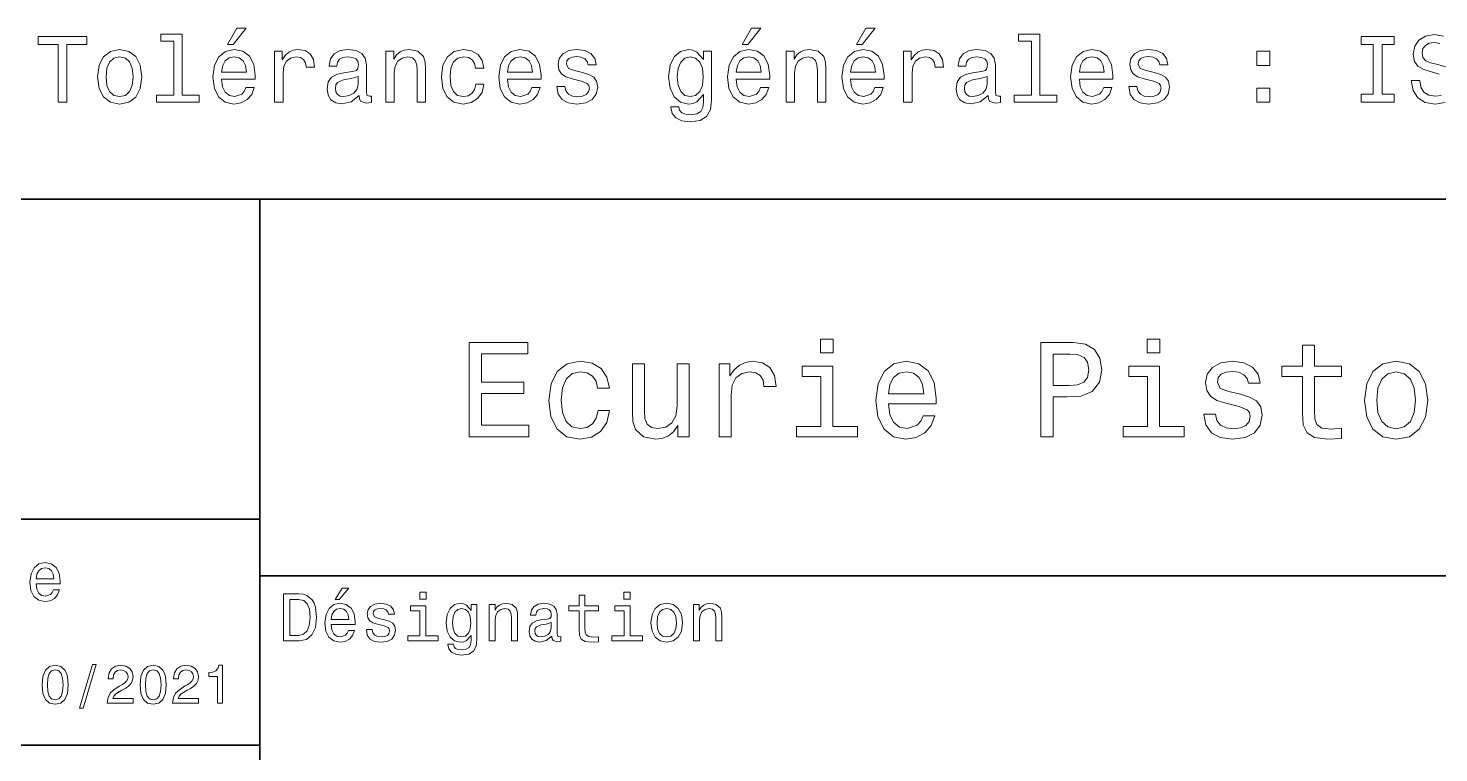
# Model space of a CAD drawing. Extents: x 0 to 297, y 0 to 210.
# Drawn here: x 149.7 to 224.6, y 40.6 to 79.1 of the extents above; entities that cross this region are included whole.
import ezdxf

# ---------------------------------------------------------------- set-up
doc = ezdxf.new("R2010")
doc.units = 0

msp = doc.modelspace()

# ---------------------------------------------------------------- linework, layer by layer
at = {"color": 7, "lineweight": 35}
for p, q in [((97, 70), (287, 70)), ((162, 10), (162, 70)), ((97, 53), (162, 53)), ((162, 50), (287, 50)), ((97, 41), (162, 41))]:
    msp.add_line(p, q, dxfattribs=at)
at = {"color": 7, "lineweight": 13}
for points in [[(151.286026, 75.143372), (151.75, 75.143372), (151.75, 78.219742), (152.809082, 78.219742), (152.809082, 78.643372), (150.221909, 78.643372), (150.221909, 78.219742), (151.286026, 78.219742)], [(157.42868, 78.391212), (157.42868, 75.516571), (156.515854, 75.516571), (156.515854, 75.143372), (158.780258, 75.143372), (158.780258, 75.516571), (157.872482, 75.516571), (157.872482, 78.764412), (156.732712, 78.764412), (156.732712, 78.391212)], [(160.278091, 78.219742), (160.575653, 78.219742), (161.276657, 79.077087), (160.782425, 79.077087)], [(187.602295, 78.219742), (187.899857, 78.219742), (188.600861, 79.077087), (188.106628, 79.077087)], [(193.674347, 78.219742), (193.971893, 78.219742), (194.672913, 79.077087), (194.178665, 79.077087)], [(202.969009, 78.391212), (202.969009, 75.516571), (202.056183, 75.516571), (202.056183, 75.143372), (204.320602, 75.143372), (204.320602, 75.516571), (203.412811, 75.516571), (203.412811, 78.764412), (202.273041, 78.764412), (202.273041, 78.391212)], [(221.114548, 75.567001), (220.469009, 75.567001), (220.469009, 75.143372), (222.22406, 75.143372), (222.22406, 75.567001), (221.578522, 75.567001), (221.578522, 78.219742), (222.22406, 78.219742), (222.22406, 78.643372), (220.469009, 78.643372), (220.469009, 78.219742), (221.114548, 78.219742)], [(153.378967, 76.494957), (153.459656, 75.879684), (153.69165, 75.425789), (154.059799, 75.143372), (154.554031, 75.047554), (155.043228, 75.143372), (155.411377, 75.420746), (155.643372, 75.874641), (155.729111, 76.494957), (155.643372, 77.110229), (155.411377, 77.56916), (155.043228, 77.846542), (154.554031, 77.947403), (154.059799, 77.846542), (153.69165, 77.564117), (153.459656, 77.110229)], [(159.970459, 76.368874), (161.745682, 76.368874), (161.750717, 76.575645), (161.670029, 77.155617), (161.44812, 77.58934), (161.095108, 77.851585), (160.626083, 77.947403), (160.167145, 77.846542), (159.814117, 77.564117), (159.587173, 77.105186), (159.506485, 76.5), (159.582138, 75.879684), (159.809082, 75.425789), (160.157059, 75.143372), (160.610947, 75.047554), (161.004318, 75.113113), (161.327087, 75.284584), (161.564117, 75.556915), (161.700287, 75.920029), (161.261536, 75.920029), (161.170746, 75.7183), (161.039627, 75.567001), (160.666428, 75.445969), (160.378967, 75.501442), (160.162109, 75.677956), (160.020889, 75.965416), (159.970459, 76.353745)], [(162.784576, 75.143372), (163.228394, 75.143372), (163.228394, 76.691643), (163.273773, 77.064842), (163.409943, 77.33213), (163.631851, 77.493515), (163.929398, 77.548988), (164.151291, 77.513687), (164.317719, 77.412827), (164.418594, 77.241356), (164.453888, 77.009369), (164.90274, 77.009369), (164.842224, 77.41787), (164.675797, 77.710373), (164.398422, 77.886887), (164.020172, 77.947403), (163.76297, 77.907059), (163.541061, 77.806198), (163.344376, 77.634727), (163.188034, 77.40274), (163.188034, 77.851585), (162.784576, 77.851585)], [(167.26297, 75.496399), (167.26297, 75.48127), (167.288177, 75.309799), (167.363831, 75.188759), (167.681549, 75.092941), (167.92868, 75.133286), (167.92868, 75.476227), (167.822769, 75.461098), (167.681549, 75.526657), (167.656342, 75.728386), (167.656342, 77.130402), (167.595825, 77.488472), (167.419312, 77.740631), (167.111664, 77.89193), (166.677948, 77.947403), (166.254318, 77.886887), (165.94165, 77.715416), (165.744965, 77.448128), (165.679398, 77.0951), (165.679398, 77.064842), (166.077805, 77.064842), (166.113113, 77.276657), (166.22406, 77.427956), (166.405624, 77.51873), (166.662827, 77.554031), (166.909943, 77.528816), (167.086456, 77.453171), (167.192368, 77.322044), (167.227661, 77.140488), (167.207489, 76.928673), (167.126801, 76.822769), (166.925079, 76.772331), (166.546829, 76.731987), (166.113113, 76.641212), (165.805481, 76.479828), (165.623917, 76.227669), (165.568451, 75.854469), (165.618881, 75.521614), (165.775223, 75.274498), (166.027374, 75.118156), (166.375366, 75.062683), (166.844376, 75.168587)], [(168.690201, 75.143372), (169.134003, 75.143372), (169.134003, 76.706772), (169.179398, 77.064842), (169.325653, 77.327087), (169.552597, 77.488472), (169.855194, 77.548988), (170.09726, 77.498558), (170.248566, 77.362389), (170.324203, 77.135445), (170.349426, 76.832855), (170.349426, 75.143372), (170.793228, 75.143372), (170.793228, 76.92363), (170.773056, 77.2817), (170.682281, 77.579254), (170.384735, 77.851585), (169.920746, 77.947403), (169.663544, 77.912102), (169.446686, 77.816284), (169.260086, 77.6549), (169.113831, 77.438042), (169.113831, 77.851585), (168.690201, 77.851585)], [(173.451004, 76.953888), (173.889771, 76.953888), (173.798996, 77.357346), (173.582138, 77.675072), (173.244232, 77.871758), (172.805481, 77.947403), (172.32132, 77.846542), (171.953171, 77.564117), (171.721191, 77.105186), (171.640488, 76.489914), (171.716141, 75.879684), (171.943085, 75.425789), (172.301147, 75.143372), (172.790344, 75.047554), (173.22406, 75.123199), (173.561966, 75.335014), (173.793945, 75.66787), (173.894806, 76.111671), (173.471191, 76.111671), (173.395538, 75.829254), (173.254318, 75.617432), (173.052597, 75.486313), (172.805481, 75.445969), (172.497833, 75.511528), (172.27594, 75.713257), (172.139771, 76.041069), (172.094376, 76.505043), (172.139771, 76.958931), (172.280975, 77.286743), (172.507935, 77.488472), (172.805481, 77.559074), (173.067719, 77.513687), (173.264404, 77.397697), (173.395538, 77.206055)], [(175.150574, 76.368874), (176.925797, 76.368874), (176.930832, 76.575645), (176.850143, 77.155617), (176.628235, 77.58934), (176.275223, 77.851585), (175.806198, 77.947403), (175.34726, 77.846542), (174.994232, 77.564117), (174.767288, 77.105186), (174.6866, 76.5), (174.762253, 75.879684), (174.989197, 75.425789), (175.337173, 75.143372), (175.791061, 75.047554), (176.184433, 75.113113), (176.507202, 75.284584), (176.744232, 75.556915), (176.880402, 75.920029), (176.44165, 75.920029), (176.350861, 75.7183), (176.219742, 75.567001), (175.846542, 75.445969), (175.559082, 75.501442), (175.342224, 75.677956), (175.201004, 75.965416), (175.150574, 76.353745)], [(179.124634, 76.721901), (178.695969, 76.822769), (178.378235, 76.938759), (178.272339, 77.175789), (178.302597, 77.342216), (178.408508, 77.463257), (178.579971, 77.538902), (178.827087, 77.56916), (179.064117, 77.538902), (179.250717, 77.448128), (179.371765, 77.311958), (179.422195, 77.130402), (179.855911, 77.130402), (179.855911, 77.140488), (179.780258, 77.4683), (179.573486, 77.725502), (179.250717, 77.886887), (178.827087, 77.947403), (178.398407, 77.886887), (178.085739, 77.720459), (177.889053, 77.473343), (177.828522, 77.16066), (177.873917, 76.85807), (178.015137, 76.646255), (178.247116, 76.494957), (178.585022, 76.389046), (179.079254, 76.268013), (179.381836, 76.14193), (179.46254, 76.041069), (179.492798, 75.889771), (179.447403, 75.703171), (179.32637, 75.561958), (179.129684, 75.471184), (178.867432, 75.440926), (178.590057, 75.471184), (178.388336, 75.577087), (178.252167, 75.748558), (178.196686, 75.985588), (177.768005, 75.985588), (177.838623, 75.58213), (178.045395, 75.289627), (178.373199, 75.113113), (178.827087, 75.047554), (179.301147, 75.113113), (179.649139, 75.289627), (179.860947, 75.572044), (179.9366, 75.940201), (179.881119, 76.257927), (179.724777, 76.474785), (179.467575, 76.615997)], [(185.978394, 75.264412), (185.978394, 77.851585), (185.554749, 77.851585), (185.554749, 77.412827), (185.206772, 77.811241), (184.994949, 77.912102), (184.757919, 77.947403), (184.329254, 77.846542), (183.996399, 77.564117), (183.779541, 77.110229), (183.703888, 76.5), (183.779541, 75.884727), (183.996399, 75.430832), (184.329254, 75.143372), (184.757919, 75.047554), (185, 75.082855), (185.201721, 75.17363), (185.554749, 75.556915), (185.554749, 75.17363), (185.514404, 74.87104), (185.403458, 74.654175), (185.191635, 74.528099), (184.873917, 74.482712), (184.596542, 74.51297), (184.399857, 74.588615), (184.283859, 74.719742), (184.248566, 74.896255), (183.819885, 74.896255), (183.819885, 74.876083), (183.885437, 74.553314), (184.087173, 74.311241), (184.409943, 74.1549), (184.848694, 74.099426), (185.373199, 74.175072), (185.721176, 74.386887), (185.917862, 74.755043)], [(187.294662, 76.368874), (189.069885, 76.368874), (189.074921, 76.575645), (188.994232, 77.155617), (188.772339, 77.58934), (188.419312, 77.851585), (187.950287, 77.947403), (187.491348, 77.846542), (187.138321, 77.564117), (186.911377, 77.105186), (186.830688, 76.5), (186.906342, 75.879684), (187.133286, 75.425789), (187.481262, 75.143372), (187.93515, 75.047554), (188.328522, 75.113113), (188.651291, 75.284584), (188.888321, 75.556915), (189.02449, 75.920029), (188.585724, 75.920029), (188.494949, 75.7183), (188.363831, 75.567001), (187.990631, 75.445969), (187.703171, 75.501442), (187.486313, 75.677956), (187.345093, 75.965416), (187.294662, 76.353745)], [(189.942352, 75.143372), (190.386169, 75.143372), (190.386169, 76.706772), (190.431549, 77.064842), (190.577805, 77.327087), (190.804749, 77.488472), (191.107346, 77.548988), (191.349426, 77.498558), (191.500717, 77.362389), (191.57637, 77.135445), (191.601578, 76.832855), (191.601578, 75.143372), (192.04538, 75.143372), (192.04538, 76.92363), (192.025208, 77.2817), (191.934433, 77.579254), (191.636887, 77.851585), (191.172913, 77.947403), (190.91571, 77.912102), (190.698853, 77.816284), (190.512238, 77.6549), (190.365997, 77.438042), (190.365997, 77.851585), (189.942352, 77.851585)], [(193.366714, 76.368874), (195.141922, 76.368874), (195.146973, 76.575645), (195.066284, 77.155617), (194.844376, 77.58934), (194.491348, 77.851585), (194.022339, 77.947403), (193.5634, 77.846542), (193.210373, 77.564117), (192.983429, 77.105186), (192.90274, 76.5), (192.978378, 75.879684), (193.205322, 75.425789), (193.553314, 75.143372), (194.007202, 75.047554), (194.400574, 75.113113), (194.723343, 75.284584), (194.960373, 75.556915), (195.096542, 75.920029), (194.657776, 75.920029), (194.567001, 75.7183), (194.435883, 75.567001), (194.062683, 75.445969), (193.775208, 75.501442), (193.55835, 75.677956), (193.417145, 75.965416), (193.366714, 76.353745)], [(196.180832, 75.143372), (196.624634, 75.143372), (196.624634, 76.691643), (196.670029, 77.064842), (196.806183, 77.33213), (197.028091, 77.493515), (197.325638, 77.548988), (197.547546, 77.513687), (197.713974, 77.412827), (197.814835, 77.241356), (197.850143, 77.009369), (198.298981, 77.009369), (198.238464, 77.41787), (198.072037, 77.710373), (197.794662, 77.886887), (197.416412, 77.947403), (197.15921, 77.907059), (196.937317, 77.806198), (196.740631, 77.634727), (196.58429, 77.40274), (196.58429, 77.851585), (196.180832, 77.851585)], [(200.65921, 75.496399), (200.65921, 75.48127), (200.684433, 75.309799), (200.760071, 75.188759), (201.077805, 75.092941), (201.324921, 75.133286), (201.324921, 75.476227), (201.219009, 75.461098), (201.077805, 75.526657), (201.052582, 75.728386), (201.052582, 77.130402), (200.992065, 77.488472), (200.815552, 77.740631), (200.507919, 77.89193), (200.074203, 77.947403), (199.650574, 77.886887), (199.337891, 77.715416), (199.141205, 77.448128), (199.075638, 77.0951), (199.075638, 77.064842), (199.47406, 77.064842), (199.509369, 77.276657), (199.620316, 77.427956), (199.801865, 77.51873), (200.059067, 77.554031), (200.306183, 77.528816), (200.482697, 77.453171), (200.588608, 77.322044), (200.623917, 77.140488), (200.603745, 76.928673), (200.523041, 76.822769), (200.32132, 76.772331), (199.943085, 76.731987), (199.509369, 76.641212), (199.201721, 76.479828), (199.020172, 76.227669), (198.964691, 75.854469), (199.015121, 75.521614), (199.171463, 75.274498), (199.42363, 75.118156), (199.771606, 75.062683), (200.240631, 75.168587)], [(205.510803, 76.368874), (207.286011, 76.368874), (207.291061, 76.575645), (207.210358, 77.155617), (206.988464, 77.58934), (206.635437, 77.851585), (206.166412, 77.947403), (205.707489, 77.846542), (205.354462, 77.564117), (205.127518, 77.105186), (205.046814, 76.5), (205.122467, 75.879684), (205.349411, 75.425789), (205.697403, 75.143372), (206.151291, 75.047554), (206.544662, 75.113113), (206.867432, 75.284584), (207.104462, 75.556915), (207.240631, 75.920029), (206.801865, 75.920029), (206.71109, 75.7183), (206.579956, 75.567001), (206.206757, 75.445969), (205.919296, 75.501442), (205.702438, 75.677956), (205.561234, 75.965416), (205.510803, 76.353745)], [(209.484863, 76.721901), (209.056183, 76.822769), (208.738464, 76.938759), (208.632553, 77.175789), (208.662811, 77.342216), (208.768723, 77.463257), (208.940186, 77.538902), (209.187317, 77.56916), (209.424347, 77.538902), (209.610947, 77.448128), (209.731979, 77.311958), (209.78241, 77.130402), (210.216125, 77.130402), (210.216125, 77.140488), (210.140472, 77.4683), (209.933716, 77.725502), (209.610947, 77.886887), (209.187317, 77.947403), (208.758636, 77.886887), (208.445953, 77.720459), (208.249268, 77.473343), (208.188751, 77.16066), (208.234146, 76.85807), (208.375351, 76.646255), (208.60733, 76.494957), (208.945236, 76.389046), (209.439468, 76.268013), (209.742065, 76.14193), (209.822754, 76.041069), (209.853012, 75.889771), (209.807632, 75.703171), (209.686584, 75.561958), (209.489899, 75.471184), (209.227661, 75.440926), (208.950287, 75.471184), (208.74855, 75.577087), (208.612381, 75.748558), (208.556915, 75.985588), (208.128235, 75.985588), (208.198837, 75.58213), (208.405609, 75.289627), (208.733429, 75.113113), (209.187317, 75.047554), (209.661377, 75.113113), (210.009354, 75.289627), (210.221176, 75.572044), (210.296814, 75.940201), (210.241348, 76.257927), (210.085007, 76.474785), (209.827805, 76.615997)], [(153.832855, 76.5), (153.878235, 76.953888), (154.019455, 77.2817), (154.246399, 77.483429), (154.554031, 77.554031), (154.856628, 77.483429), (155.083572, 77.286743), (155.224777, 76.953888), (155.275223, 76.5), (155.224777, 76.041069), (155.083572, 75.708214), (154.856628, 75.506485), (154.554031, 75.440926), (154.246399, 75.506485), (154.019455, 75.708214), (153.878235, 76.041069)], [(159.970459, 76.742073), (160.02594, 77.090057), (160.162109, 77.34726), (160.368881, 77.503601), (160.641205, 77.559074), (160.908508, 77.503601), (161.11528, 77.34726), (161.241348, 77.090057), (161.286743, 76.742073)], [(175.150574, 76.742073), (175.206055, 77.090057), (175.342224, 77.34726), (175.548996, 77.503601), (175.82132, 77.559074), (176.088623, 77.503601), (176.295395, 77.34726), (176.421478, 77.090057), (176.466858, 76.742073)], [(184.162827, 76.5), (184.208206, 76.948845), (184.344376, 77.2817), (184.556198, 77.478386), (184.838623, 77.548988), (185.136169, 77.478386), (185.358063, 77.2817), (185.494232, 76.948845), (185.544662, 76.5), (185.494232, 76.041069), (185.358063, 75.713257), (185.136169, 75.511528), (184.838623, 75.445969), (184.556198, 75.511528), (184.344376, 75.713257), (184.208206, 76.046112)], [(187.294662, 76.742073), (187.350143, 77.090057), (187.486313, 77.34726), (187.693085, 77.503601), (187.965424, 77.559074), (188.232712, 77.503601), (188.439484, 77.34726), (188.565552, 77.090057), (188.610947, 76.742073)], [(193.366714, 76.742073), (193.42218, 77.090057), (193.55835, 77.34726), (193.765121, 77.503601), (194.03746, 77.559074), (194.304749, 77.503601), (194.51152, 77.34726), (194.637604, 77.090057), (194.682983, 76.742073)], [(205.510803, 76.742073), (205.566269, 77.090057), (205.702438, 77.34726), (205.90921, 77.503601), (206.181549, 77.559074), (206.448837, 77.503601), (206.655609, 77.34726), (206.781693, 77.090057), (206.827087, 76.742073)], [(214.926514, 77.100143), (215.622467, 77.100143), (215.622467, 77.851585), (214.926514, 77.851585)], [(167.21254, 76.091499), (167.152023, 75.829254), (166.990631, 75.627518), (166.748566, 75.496399), (166.451004, 75.451012), (166.259369, 75.476227), (166.123199, 75.556915), (166.03746, 75.698128), (166.012253, 75.894814), (166.032425, 76.071327), (166.113113, 76.197403), (166.435883, 76.338615), (166.844376, 76.399132), (167.21254, 76.520172)], [(200.60878, 76.091499), (200.548264, 75.829254), (200.386887, 75.627518), (200.144806, 75.496399), (199.84726, 75.451012), (199.655609, 75.476227), (199.51944, 75.556915), (199.433716, 75.698128), (199.408493, 75.894814), (199.428665, 76.071327), (199.509369, 76.197403), (199.832123, 76.338615), (200.240631, 76.399132), (200.60878, 76.520172)], [(214.926514, 75.143372), (215.622467, 75.143372), (215.622467, 75.894814), (214.926514, 75.894814)], [(173.109512, 57.381123), (176.279541, 57.381123), (176.279541, 57.986309), (173.772339, 57.986309), (173.772339, 59.679394), (176.005768, 59.679394), (176.005768, 60.277374), (173.772339, 60.277374), (173.772339, 61.775936), (176.221893, 61.775936), (176.221893, 62.381123), (173.109512, 62.381123)], [(192.439484, 62.554031), (191.769455, 62.554031), (191.769455, 61.833572), (192.439484, 61.833572)], [(203.462524, 57.381123), (204.125351, 57.381123), (204.125351, 59.492073), (204.860229, 59.492073), (205.602295, 59.528095), (206.193085, 59.780258), (206.574921, 60.270172), (206.704605, 60.940201), (206.603745, 61.559795), (206.315552, 62.013687), (205.840057, 62.287464), (205.191635, 62.381123), (203.462524, 62.381123)], [(209.788177, 62.554031), (209.118149, 62.554031), (209.118149, 61.833572), (209.788177, 61.833572)], [(217.353027, 60.579971), (217.353027, 58.64193), (217.396255, 58.015129), (217.597992, 57.582851), (218.001434, 57.330688), (218.685883, 57.244236), (219.43515, 57.280258), (219.43515, 57.827808), (218.887604, 57.78458), (218.390488, 57.842216), (218.123917, 58.022331), (218.008652, 58.324928), (217.98703, 58.75), (217.98703, 60.579971), (219.43515, 60.579971), (219.43515, 61.120316), (217.98703, 61.120316), (217.98703, 62.251438), (217.353027, 62.251438), (217.353027, 61.120316), (216.257935, 61.120316), (216.257935, 60.579971)], [(205.01152, 61.76873), (205.443802, 61.725502), (205.760803, 61.588615), (205.94812, 61.336452), (206.01297, 60.940201), (205.940918, 60.522331), (205.746399, 60.270172), (205.414978, 60.140488), (204.96109, 60.104465), (204.125351, 60.104465), (204.125351, 61.76873)], [(179.932281, 59.967579), (180.559082, 59.967579), (180.429398, 60.543945), (180.119598, 60.997837), (179.636887, 61.278816), (179.010086, 61.386887), (178.318436, 61.242794), (177.792511, 60.839336), (177.46109, 60.183716), (177.345825, 59.304752), (177.453888, 58.432995), (177.778091, 57.78458), (178.289627, 57.381123), (178.988464, 57.244236), (179.608063, 57.352303), (180.090775, 57.6549), (180.42218, 58.130402), (180.566284, 58.764408), (179.96109, 58.764408), (179.853027, 58.36095), (179.651291, 58.058357), (179.363113, 57.871037), (179.010086, 57.8134), (178.570602, 57.907059), (178.253601, 58.195244), (178.059082, 58.663544), (177.994232, 59.326366), (178.059082, 59.974781), (178.260803, 60.443081), (178.585007, 60.731266), (179.010086, 60.83213), (179.38472, 60.767288), (179.66571, 60.601585), (179.853027, 60.327808)], [(184.788177, 61.25), (184.154175, 61.25), (184.154175, 59.016571), (184.082123, 58.497837), (183.873199, 58.123196), (183.548996, 57.892651), (183.123917, 57.820602), (182.785294, 57.878242), (182.569168, 58.051151), (182.446686, 58.346542), (182.417862, 58.764408), (182.417862, 61.25), (181.783859, 61.25), (181.783859, 58.706772), (181.805481, 58.195244), (181.942368, 57.770172), (182.360229, 57.381123), (183.030258, 57.244236), (183.390488, 57.294666), (183.700287, 57.424351), (183.966858, 57.647694), (184.182999, 57.971901), (184.182999, 57.381123), (184.788177, 57.381123)], [(186.380402, 57.381123), (187.014404, 57.381123), (187.014404, 59.592937), (187.079254, 60.12608), (187.273773, 60.507923), (187.590775, 60.738472), (188.015854, 60.817722), (188.332855, 60.767288), (188.570602, 60.623199), (188.714691, 60.378242), (188.765121, 60.046829), (189.406342, 60.046829), (189.319885, 60.630402), (189.082123, 61.048271), (188.685883, 61.30043), (188.145538, 61.386887), (187.778091, 61.32925), (187.46109, 61.185158), (187.180115, 60.940201), (186.956772, 60.608788), (186.956772, 61.25), (186.380402, 61.25)], [(192.417862, 57.914265), (192.417862, 61.120316), (190.789627, 61.120316), (190.789627, 60.579971), (191.783859, 60.579971), (191.783859, 57.914265), (190.48703, 57.914265), (190.48703, 57.381123), (193.729111, 57.381123), (193.729111, 57.914265)], [(195.37175, 59.131844), (197.907776, 59.131844), (197.914978, 59.427231), (197.799713, 60.255764), (197.482712, 60.875359), (196.978378, 61.25), (196.30835, 61.386887), (195.65274, 61.242794), (195.148407, 60.839336), (194.824203, 60.183716), (194.708923, 59.319164), (194.817001, 58.432995), (195.141205, 57.78458), (195.638321, 57.381123), (196.286743, 57.244236), (196.848694, 57.337894), (197.309799, 57.582851), (197.648407, 57.971901), (197.842941, 58.490631), (197.216141, 58.490631), (197.086456, 58.20245), (196.899139, 57.986309), (196.365997, 57.8134), (195.955322, 57.892651), (195.645538, 58.14481), (195.443802, 58.555473), (195.37175, 59.110229)], [(195.37175, 59.664986), (195.451004, 60.162102), (195.645538, 60.529537), (195.940918, 60.75288), (196.329971, 60.83213), (196.711807, 60.75288), (197.007202, 60.529537), (197.187317, 60.162102), (197.252167, 59.664986)], [(209.766571, 57.914265), (209.766571, 61.120316), (208.138321, 61.120316), (208.138321, 60.579971), (209.132568, 60.579971), (209.132568, 57.914265), (207.835724, 57.914265), (207.835724, 57.381123), (211.077805, 57.381123), (211.077805, 57.914265)], [(214.060516, 59.636166), (213.44812, 59.780258), (212.994232, 59.945965), (212.842941, 60.28458), (212.886169, 60.522331), (213.03746, 60.695244), (213.282425, 60.803314), (213.635437, 60.846542), (213.97406, 60.803314), (214.240631, 60.67363), (214.413544, 60.479107), (214.485596, 60.219738), (215.105194, 60.219738), (215.105194, 60.23415), (214.997116, 60.70245), (214.701721, 61.069885), (214.240631, 61.30043), (213.635437, 61.386887), (213.023056, 61.30043), (212.57637, 61.062679), (212.29538, 60.709652), (212.208939, 60.262966), (212.273773, 59.830688), (212.475494, 59.528095), (212.806915, 59.311958), (213.289627, 59.16066), (213.995682, 58.987751), (214.427948, 58.807636), (214.543228, 58.663544), (214.586456, 58.447407), (214.521606, 58.180836), (214.348694, 57.979107), (214.067719, 57.849422), (213.693085, 57.806194), (213.296829, 57.849422), (213.008636, 58.000721), (212.814117, 58.245674), (212.734863, 58.584293), (212.122482, 58.584293), (212.223343, 58.007923), (212.518738, 57.590057), (212.98703, 57.337894), (213.635437, 57.244236), (214.312683, 57.337894), (214.809799, 57.590057), (215.112396, 57.993515), (215.220459, 58.519451), (215.141205, 58.973343), (214.917862, 59.283138), (214.55043, 59.484871)], [(220.65274, 59.311958), (220.768005, 58.432995), (221.099426, 57.78458), (221.625366, 57.381123), (222.331421, 57.244236), (223.030258, 57.381123), (223.556198, 57.777374), (223.887604, 58.425793), (224.010086, 59.311958), (223.887604, 60.190922), (223.556198, 60.846542), (223.030258, 61.242794), (222.331421, 61.386887), (221.625366, 61.242794), (221.099426, 60.839336), (220.768005, 60.190922)], [(221.301147, 59.319164), (221.365997, 59.967579), (221.567719, 60.435879), (221.891937, 60.72406), (222.331421, 60.824928), (222.763687, 60.72406), (223.087891, 60.443081), (223.289627, 59.967579), (223.361679, 59.319164), (223.289627, 58.663544), (223.087891, 58.188038), (222.763687, 57.899853), (222.331421, 57.806194), (221.891937, 57.899853), (221.567719, 58.188038), (221.365997, 58.663544)], [(150.121765, 49.565922), (151.389771, 49.565922), (151.393372, 49.713619), (151.335739, 50.127884), (151.177231, 50.437683), (150.925079, 50.625), (150.590057, 50.693443), (150.262253, 50.621399), (150.010086, 50.41967), (149.847977, 50.091862), (149.790344, 49.659584), (149.844376, 49.216499), (150.006485, 48.892292), (150.255051, 48.690563), (150.579254, 48.62212), (150.860229, 48.668949), (151.090775, 48.791428), (151.260086, 48.98595), (151.357346, 49.245319), (151.043945, 49.245319), (150.979111, 49.101227), (150.885452, 48.993156), (150.618881, 48.9067), (150.413544, 48.946327), (150.258652, 49.072407), (150.157776, 49.27774), (150.121765, 49.555115)], [(150.121765, 49.832493), (150.161377, 50.081055), (150.258652, 50.264771), (150.406342, 50.376442), (150.600861, 50.416069), (150.791794, 50.376442), (150.939484, 50.264771), (151.029541, 50.081055), (151.061966, 49.832493)], [(164.080688, 49.030979), (163.248566, 49.030979), (163.248566, 46.530979), (164.080688, 46.530979), (164.473343, 46.610229), (164.765137, 46.851585), (164.945251, 47.244236), (165.010086, 47.780979), (164.952454, 48.328529), (164.880402, 48.544666), (164.779541, 48.717579), (164.487747, 48.951729), (164.296829, 49.009365)], [(164.055481, 48.731987), (164.329254, 48.677952), (164.516571, 48.512245), (164.628235, 48.216858), (164.664261, 47.780979), (164.624634, 47.359509), (164.51297, 47.064121), (164.322052, 46.887608), (164.055481, 46.829971), (163.583572, 46.829971), (163.583572, 48.731987)], [(166.004318, 48.728386), (166.216858, 48.728386), (166.717575, 49.340778), (166.364548, 49.340778)], [(170.824203, 49.117435), (170.489197, 49.117435), (170.489197, 48.757202), (170.824203, 48.757202)], [(178.943802, 48.130402), (178.943802, 47.161381), (178.965424, 46.84798), (179.066284, 46.631844), (179.268005, 46.505764), (179.610229, 46.462536), (179.984863, 46.480545), (179.984863, 46.754322), (179.71109, 46.732708), (179.46254, 46.761528), (179.329254, 46.851585), (179.271606, 47.00288), (179.260803, 47.215416), (179.260803, 48.130402), (179.984863, 48.130402), (179.984863, 48.400574), (179.260803, 48.400574), (179.260803, 48.966137), (178.943802, 48.966137), (178.943802, 48.400574), (178.396255, 48.400574), (178.396255, 48.130402)], [(181.667145, 49.117435), (181.332138, 49.117435), (181.332138, 48.757202), (181.667145, 48.757202)], [(165.784576, 47.406338), (167.052597, 47.406338), (167.056198, 47.554035), (166.998566, 47.9683), (166.840057, 48.278099), (166.587891, 48.465416), (166.252884, 48.533859), (165.925079, 48.461815), (165.672913, 48.260086), (165.510803, 47.932278), (165.453171, 47.5), (165.507202, 47.056915), (165.669312, 46.732708), (165.917862, 46.530979), (166.242081, 46.462536), (166.523056, 46.509365), (166.753601, 46.631844), (166.922913, 46.826366), (167.020172, 47.085735), (166.706772, 47.085735), (166.641937, 46.941643), (166.548264, 46.833572), (166.281708, 46.747116), (166.07637, 46.786743), (165.921463, 46.912823), (165.820602, 47.118156), (165.784576, 47.395531)], [(165.784576, 47.672909), (165.824203, 47.921471), (165.921463, 48.105186), (166.069168, 48.216858), (166.263687, 48.256485), (166.454605, 48.216858), (166.60231, 48.105186), (166.692368, 47.921471), (166.724777, 47.672909)], [(168.623199, 47.658501), (168.317001, 47.730545), (168.090057, 47.8134), (168.014404, 47.982708), (168.036026, 48.101585), (168.111664, 48.188038), (168.234146, 48.242073), (168.41066, 48.263687), (168.579971, 48.242073), (168.713257, 48.177231), (168.799713, 48.079971), (168.835739, 47.950287), (169.145538, 47.950287), (169.145538, 47.957493), (169.091492, 48.191643), (168.943802, 48.375359), (168.713257, 48.490635), (168.41066, 48.533859), (168.104462, 48.490635), (167.881119, 48.371758), (167.740631, 48.195244), (167.697403, 47.971901), (167.729828, 47.755764), (167.830688, 47.604465), (167.996399, 47.496399), (168.237747, 47.42075), (168.590775, 47.334293), (168.806915, 47.244236), (168.864548, 47.172188), (168.886169, 47.064121), (168.853745, 46.930836), (168.767288, 46.829971), (168.626801, 46.765129), (168.439484, 46.743515), (168.241348, 46.765129), (168.09726, 46.840778), (168, 46.963257), (167.960373, 47.132565), (167.654175, 47.132565), (167.704605, 46.844379), (167.85231, 46.635445), (168.086456, 46.509365), (168.41066, 46.462536), (168.749283, 46.509365), (168.997833, 46.635445), (169.149139, 46.837173), (169.203171, 47.100143), (169.163544, 47.327087), (169.05188, 47.481987), (168.868149, 47.582851)], [(170.8134, 46.79755), (170.8134, 48.400574), (169.999283, 48.400574), (169.999283, 48.130402), (170.496399, 48.130402), (170.496399, 46.79755), (169.847977, 46.79755), (169.847977, 46.530979), (171.469025, 46.530979), (171.469025, 46.79755)], [(173.518738, 46.617435), (173.518738, 48.465416), (173.216141, 48.465416), (173.216141, 48.152016), (172.967575, 48.4366), (172.816284, 48.508644), (172.646973, 48.533859), (172.340775, 48.461815), (172.103027, 48.260086), (171.94812, 47.935879), (171.894089, 47.5), (171.94812, 47.060516), (172.103027, 46.736309), (172.340775, 46.530979), (172.646973, 46.462536), (172.819885, 46.487751), (172.963974, 46.552593), (173.216141, 46.826366), (173.216141, 46.552593), (173.187317, 46.336456), (173.108063, 46.181557), (172.956772, 46.091499), (172.729828, 46.059078), (172.531708, 46.080692), (172.391205, 46.134727), (172.30835, 46.228386), (172.283142, 46.354465), (171.976944, 46.354465), (171.976944, 46.340057), (172.023773, 46.109509), (172.167862, 45.9366), (172.398407, 45.824928), (172.711823, 45.785301), (173.086456, 45.839336), (173.335022, 45.990635), (173.47551, 46.253601)], [(172.221909, 47.5), (172.254318, 47.820606), (172.351593, 48.058357), (172.502884, 48.198845), (172.704605, 48.249279), (172.917145, 48.198845), (173.075653, 48.058357), (173.172913, 47.820606), (173.208939, 47.5), (173.172913, 47.172188), (173.075653, 46.938038), (172.917145, 46.793949), (172.704605, 46.747116), (172.502884, 46.793949), (172.351593, 46.938038), (172.254318, 47.175793)], [(174.181549, 46.530979), (174.498566, 46.530979), (174.498566, 47.647694), (174.530975, 47.903458), (174.635452, 48.090778), (174.797546, 48.206051), (175.013687, 48.249279), (175.1866, 48.213257), (175.294662, 48.115993), (175.348709, 47.953888), (175.366714, 47.737751), (175.366714, 46.530979), (175.683716, 46.530979), (175.683716, 47.802593), (175.669312, 48.058357), (175.604462, 48.270893), (175.391937, 48.465416), (175.060516, 48.533859), (174.876801, 48.508644), (174.721909, 48.440201), (174.588623, 48.324928), (174.484146, 48.170029), (174.484146, 48.465416), (174.181549, 48.465416)], [(177.499283, 46.783142), (177.499283, 46.772335), (177.517288, 46.649857), (177.57132, 46.5634), (177.798264, 46.494957), (177.974777, 46.523773), (177.974777, 46.76873), (177.899139, 46.757923), (177.798264, 46.804756), (177.780258, 46.948845), (177.780258, 47.950287), (177.73703, 48.206051), (177.610947, 48.386166), (177.391205, 48.494236), (177.081406, 48.533859), (176.778824, 48.490635), (176.555481, 48.368156), (176.414978, 48.177231), (176.368149, 47.925072), (176.368149, 47.903458), (176.65274, 47.903458), (176.677948, 48.054756), (176.757202, 48.162823), (176.886887, 48.227665), (177.070602, 48.25288), (177.247116, 48.234871), (177.373199, 48.180836), (177.448853, 48.087173), (177.47406, 47.957493), (177.459656, 47.806194), (177.402023, 47.730545), (177.257919, 47.694523), (176.987747, 47.665707), (176.677948, 47.600864), (176.458206, 47.485592), (176.328537, 47.305473), (176.28891, 47.038906), (176.324921, 46.801151), (176.4366, 46.624638), (176.616714, 46.512966), (176.86528, 46.473343), (177.200287, 46.548992)], [(181.656342, 46.79755), (181.656342, 48.400574), (180.842224, 48.400574), (180.842224, 48.130402), (181.33934, 48.130402), (181.33934, 46.79755), (180.690918, 46.79755), (180.690918, 46.530979), (182.311966, 46.530979), (182.311966, 46.79755)], [(182.762253, 47.496399), (182.819885, 47.056915), (182.985596, 46.732708), (183.248566, 46.530979), (183.601593, 46.462536), (183.951004, 46.530979), (184.213974, 46.729107), (184.379684, 47.053314), (184.440918, 47.496399), (184.379684, 47.935879), (184.213974, 48.263687), (183.951004, 48.461815), (183.601593, 48.533859), (183.248566, 48.461815), (182.985596, 48.260086), (182.819885, 47.935879)], [(183.086456, 47.5), (183.118881, 47.824207), (183.219742, 48.058357), (183.381851, 48.20245), (183.601593, 48.25288), (183.817719, 48.20245), (183.979828, 48.061958), (184.080688, 47.824207), (184.116714, 47.5), (184.080688, 47.172188), (183.979828, 46.934437), (183.817719, 46.790344), (183.601593, 46.743515), (183.381851, 46.790344), (183.219742, 46.934437), (183.118881, 47.172188)], [(185.024506, 46.530979), (185.341492, 46.530979), (185.341492, 47.647694), (185.373917, 47.903458), (185.478394, 48.090778), (185.640488, 48.206051), (185.856628, 48.249279), (186.029541, 48.213257), (186.137604, 48.115993), (186.19165, 47.953888), (186.209656, 47.737751), (186.209656, 46.530979), (186.526657, 46.530979), (186.526657, 47.802593), (186.512253, 48.058357), (186.447403, 48.270893), (186.234879, 48.465416), (185.903458, 48.533859), (185.719742, 48.508644), (185.56485, 48.440201), (185.431564, 48.324928), (185.327087, 48.170029), (185.327087, 48.465416), (185.024506, 48.465416)], [(177.463257, 47.208214), (177.420029, 47.020893), (177.304749, 46.876801), (177.131851, 46.783142), (176.919312, 46.750721), (176.782425, 46.76873), (176.68515, 46.826366), (176.623917, 46.927231), (176.605911, 47.067722), (176.620316, 47.193802), (176.677948, 47.283859), (176.908508, 47.384727), (177.200287, 47.427952), (177.463257, 47.514408)], [(150.438049, 44.201729), (150.481277, 43.749279), (150.616714, 43.426514), (150.832855, 43.230549), (151.132568, 43.167149), (151.429398, 43.230549), (151.645538, 43.426514), (151.778107, 43.749279), (151.824219, 44.201729), (151.778107, 44.651299), (151.723343, 44.829971), (151.645538, 44.976948), (151.429398, 45.172913), (151.132568, 45.239193), (150.832855, 45.172913), (150.616714, 44.974064), (150.481277, 44.651299)], [(150.714706, 44.201729), (150.737762, 44.550434), (150.809799, 44.801155), (150.939484, 44.948128), (151.132568, 45), (151.322769, 44.948128), (151.452454, 44.801155), (151.524506, 44.550434), (151.547562, 44.201729), (151.524506, 43.850143), (151.452454, 43.599426), (151.322769, 43.45245), (151.132568, 43.403458), (150.939484, 43.45245), (150.809799, 43.599426), (150.737762, 43.850143)], [(152.417877, 42.956772), (152.616714, 42.956772), (153.314133, 45.279541), (153.112396, 45.279541)], [(153.899139, 43.224785), (155.273773, 43.224785), (155.273773, 43.472622), (154.187317, 43.472622), (154.247849, 43.60807), (154.351593, 43.720463), (154.671478, 43.925072), (154.841507, 44.011528), (155.031708, 44.135448), (155.167145, 44.279541), (155.244965, 44.44957), (155.273773, 44.642651), (155.224792, 44.884727), (155.08934, 45.074928), (154.881851, 45.195965), (154.613831, 45.239193), (154.337173, 45.190201), (154.126801, 45.054756), (153.991364, 44.838619), (153.945251, 44.553314), (153.945251, 44.51297), (154.207504, 44.51297), (154.207504, 44.536022), (154.233429, 44.731991), (154.311249, 44.876083), (154.435165, 44.9683), (154.599426, 45), (154.766571, 44.971184), (154.890488, 44.899136), (154.971191, 44.786743), (155, 44.645535), (154.979828, 44.51297), (154.925079, 44.400578), (154.832855, 44.302593), (154.706055, 44.216141), (154.536026, 44.12392), (154.253601, 43.945248), (154.054764, 43.755043), (153.9366, 43.524498), (153.899139, 43.233429)], [(155.642654, 44.201729), (155.685883, 43.749279), (155.821335, 43.426514), (156.037476, 43.230549), (156.337173, 43.167149), (156.634003, 43.230549), (156.850143, 43.426514), (156.982712, 43.749279), (157.028824, 44.201729), (156.982712, 44.651299), (156.927963, 44.829971), (156.850143, 44.976948), (156.634003, 45.172913), (156.337173, 45.239193), (156.037476, 45.172913), (155.821335, 44.974064), (155.685883, 44.651299)], [(155.919312, 44.201729), (155.942368, 44.550434), (156.01442, 44.801155), (156.144104, 44.948128), (156.337173, 45), (156.527374, 44.948128), (156.657059, 44.801155), (156.729111, 44.550434), (156.752167, 44.201729), (156.729111, 43.850143), (156.657059, 43.599426), (156.527374, 43.45245), (156.337173, 43.403458), (156.144104, 43.45245), (156.01442, 43.599426), (155.942368, 43.850143)], [(157.368881, 43.224785), (158.743515, 43.224785), (158.743515, 43.472622), (157.657059, 43.472622), (157.71759, 43.60807), (157.821335, 43.720463), (158.14122, 43.925072), (158.311249, 44.011528), (158.50145, 44.135448), (158.636887, 44.279541), (158.714706, 44.44957), (158.743515, 44.642651), (158.694534, 44.884727), (158.559082, 45.074928), (158.351593, 45.195965), (158.083572, 45.239193), (157.806915, 45.190201), (157.596542, 45.054756), (157.461105, 44.838619), (157.414993, 44.553314), (157.414993, 44.51297), (157.677231, 44.51297), (157.677231, 44.536022), (157.703171, 44.731991), (157.780991, 44.876083), (157.904907, 44.9683), (158.069168, 45), (158.236313, 44.971184), (158.360229, 44.899136), (158.440918, 44.786743), (158.469742, 44.645535), (158.44957, 44.51297), (158.394821, 44.400578), (158.302597, 44.302593), (158.175797, 44.216141), (158.005768, 44.12392), (157.723343, 43.945248), (157.524506, 43.755043), (157.406342, 43.524498), (157.368881, 43.233429)], [(159.755051, 43.224785), (160.017288, 43.224785), (160.017288, 45.239193), (159.821335, 45.239193), (159.769455, 45.0634), (159.66571, 44.945248), (159.507202, 44.876083), (159.288193, 44.853027), (159.288193, 44.648415), (159.755051, 44.648415)]]:
    msp.add_lwpolyline(points, close=True, dxfattribs=at)
for points in [[(224.851578, 78.658501), (224.34726, 78.734146), (223.893372, 78.658501), (223.540344, 78.446686), (223.313385, 78.118874), (223.232697, 77.695244), (223.298264, 77.317001), (223.489899, 77.059799), (223.792511, 76.888329), (224.206055, 76.757202), (224.614548, 76.641212)], [(225.007919, 77.014412), (224.548981, 77.145531), (224.155609, 77.241356), (223.898407, 77.352303), (223.752167, 77.513687), (223.706757, 77.765854), (223.752167, 77.992798), (223.88327, 78.164268), (224.085007, 78.280258), (224.362396, 78.320602), (224.644806, 78.270172)], [(224.720459, 75.511528), (224.412811, 75.471184), (224.069885, 75.526657), (223.807632, 75.688042), (223.641205, 75.950287), (223.585724, 76.298271), (223.126801, 76.298271), (223.227661, 75.763687), (223.479828, 75.370316), (223.868149, 75.133286), (224.392639, 75.047554), (224.912109, 75.128242)]]:
    msp.add_lwpolyline(points, dxfattribs=at)

doc.saveas('drawing.dxf')
